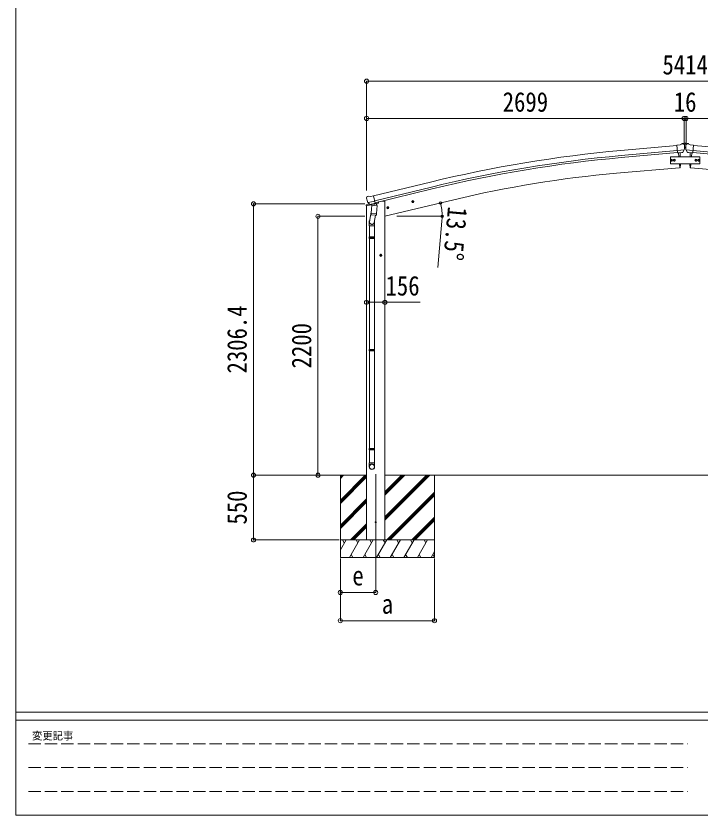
# Model space of a CAD drawing. Units: millimetres at full size. Extents: x -9783 to 33754, y -10064 to 6752.
# Drawn here: x -9783 to -3971, y -6828 to -38 of the extents above; entities that cross this region are included whole.
import ezdxf
from ezdxf.enums import TextEntityAlignment as Align

# ---------------------------------------------------------------- set-up
doc = ezdxf.new("R2010")
doc.units = ezdxf.units.MM
doc.header["$LTSCALE"] = 35
doc.header["$PDMODE"] = 32
doc.header["$PDSIZE"] = 35
doc.linetypes.add('DASHED3', pattern=[4, 3, -1])
for name, color, linetype, lineweight in [('0-0_0', 7, 'Continuous', 9), ('0-1_本体', 4, 'Continuous', 9), ('0-2_部品', 7, 'Continuous', 9), ('0-7_合掌部品', 3, 'Continuous', 9), ('0-8_PARTS2', 2, 'Continuous', 9), ('0-A_寸法', 6, 'Continuous', 9), ('F-0_240', 7, 'Continuous', 9)]:
    doc.layers.add(name, color=color, linetype=linetype, lineweight=lineweight)
doc.styles.add('ＭＳ ゴシック', font='')
doc.styles.get('ＭＳ ゴシック').set_extended_font_data('MS Gothic')

msp = doc.modelspace()

# ---------------------------------------------------------------- linework, layer by layer
at = {"layer": '0-0_0'}
for p, q in [((-7400.69, -3940.49), (-6804.36, -3940.49)), ((-7026.61, -3940.49), (-7026.61, -4640.49)), ((-7026.61, -4151.72), (-6815.38, -3940.49)), ((-7026.61, -3967.88), (-6999.23, -3940.49)), ((-7026.61, -3953.73), (-7013.37, -3940.49)), ((-7026.61, -4165.86), (-6804.36, -3943.62)), ((-7026.61, -4180.01), (-6804.36, -3957.76)), ((-6648.86, -4322.76), (-6266.59, -3940.49)), ((-6648.86, -4294.47), (-6294.88, -3940.49)), ((-6648.86, -4308.61), (-6280.74, -3940.49)), ((-6648.86, -4110.63), (-6478.73, -3940.49)), ((-6648.86, -4096.48), (-6492.87, -3940.49)), ((-6648.86, -4082.34), (-6507.01, -3940.49)), ((-6648.86, -3940.49), (-1545.61, -3940.49)), ((-6226.61, -3940.49), (-6226.61, -4640.49)), ((-7026.61, -4363.85), (-6804.36, -4141.61)), ((-6632.75, -4490.49), (-6226.61, -4084.36)), ((-6618.61, -4490.49), (-6226.61, -4098.5)), ((-6604.46, -4490.49), (-6226.61, -4112.64)), ((-7026.61, -4378), (-6804.36, -4155.75)), ((-7026.61, -4392.14), (-6804.36, -4169.89)), ((-6420.62, -4490.49), (-6226.61, -4296.49)), ((-6406.47, -4490.49), (-6226.61, -4310.63)), ((-6392.33, -4490.49), (-6226.61, -4324.77)), ((-6941.12, -4490.49), (-6804.36, -4353.74)), ((-6926.97, -4490.49), (-6804.36, -4367.88)), ((-6912.83, -4490.49), (-6804.36, -4382.02)), ((-6226.61, -4490.49), (-7026.61, -4490.49)), ((-7026.61, -4574.33), (-6978.21, -4490.49)), ((-6993.21, -4516.48), (-7008.21, -4490.49)), ((-6949.34, -4640.49), (-6862.74, -4490.49)), ((-6877.74, -4516.48), (-6892.74, -4490.49)), ((-6833.87, -4640.49), (-6747.27, -4490.49)), ((-6762.27, -4516.48), (-6777.27, -4490.49)), ((-6718.4, -4640.49), (-6631.8, -4490.49)), ((-6646.8, -4516.48), (-6661.8, -4490.49)), ((-6602.93, -4640.49), (-6516.33, -4490.49)), ((-6531.33, -4516.48), (-6546.33, -4490.49)), ((-6487.46, -4640.49), (-6400.86, -4490.49)), ((-6430.86, -4490.49), (-6415.86, -4516.48)), ((-6371.99, -4640.49), (-6285.39, -4490.49)), ((-6300.39, -4516.48), (-6315.39, -4490.49)), ((-6934.34, -4614.52), (-6919.34, -4640.49)), ((-6818.87, -4614.51), (-6803.87, -4640.49)), ((-6703.4, -4614.51), (-6688.4, -4640.49)), ((-6587.93, -4614.52), (-6572.93, -4640.49)), ((-6472.46, -4614.52), (-6457.46, -4640.49)), ((-6356.99, -4614.52), (-6341.99, -4640.49)), ((-6256.52, -4640.49), (-6226.61, -4588.68)), ((-6241.52, -4614.52), (-6226.52, -4640.49)), ((-7026.61, -4640.49), (-6226.61, -4640.49))]:
    msp.add_line(p, q, dxfattribs=at)
at = {"layer": '0-1_本体'}
for p, q in [((-4167.37, -1138.09), (-4644.88, -1181.29)), ((-4027.1, -1138.09), (-3549.59, -1181.29)), ((-4163.61, -1181.09), (-4640.99, -1224.28)), ((-4162.14, -1197.86), (-4639.48, -1241.05)), ((-4032.33, -1197.86), (-3554.99, -1241.05)), ((-4030.86, -1181.09), (-3553.48, -1224.28)), ((-4681.69, -1374.92), (-4143.74, -1327.85)), ((-3512.78, -1374.92), (-4050.73, -1327.85)), ((-6744.21, -1566.91), (-6261.33, -1449.42)), ((-6734.13, -1608.87), (-6251.12, -1491.4)), ((-6730.2, -1625.25), (-6247.14, -1507.76)), ((-6648.73, -1740.49), (-6063.06, -1599.89)), ((-6648.73, -1610.49), (-6648.73, -4490.49)), ((-6804.23, -1650.2), (-6804.23, -4490.49)), ((-6673.23, -2069.99), (-6693.23, -2069.99)), ((-6683.23, -2062.49), (-6689.73, -2066.24)), ((-6689.73, -2066.24), (-6689.73, -2073.75)), ((-6689.73, -2073.75), (-6683.23, -2077.5)), ((-6683.23, -2079.99), (-6683.23, -2059.99)), ((-6676.73, -2066.24), (-6683.23, -2062.49))]:
    msp.add_line(p, q, dxfattribs=at)
at = {"layer": '0-1_本体', "color": 6}
msp.add_line((-6648.48, -2470.68), (-6804.48, -2470.68), dxfattribs=at)
at = {"layer": '0-1_本体'}
for points in [[(-6648.73, -1610.49), (-6668.73, -1610.49), (-6702.24, -1618.54)], [(-6683.23, -2077.5), (-6676.73, -2073.75), (-6676.73, -2066.24)]]:
    msp.add_lwpolyline(points, dxfattribs=at)
for radius in [8.5, 7.7, 6.5]:
    msp.add_circle((-6683.23, -2069.99), radius, dxfattribs=at)
for centre, radius, start, end in [((-3648.76, -12191.3), 11054.98, 95.16866, 103.66973), ((-3648.76, -12191.3), 11011.82, 95.16974, 103.66973), ((-3648.76, -12191.3), 10994.98, 95.16974, 103.66973), ((-3858.7, -10781.7), 9442.71, 95.00001, 103.5)]:
    msp.add_arc(centre, radius, start, end, dxfattribs=at)
at = {"layer": '0-2_部品'}
for p, q in [((-6805.79, -1584.04), (-6805.52, -1585.19)), ((-6801.57, -1575.47), (-6805.43, -1581.76)), ((-6798.48, -1573.22), (-6785.3, -1570.05)), ((-6791.74, -1624.35), (-6734.23, -1610.54)), ((-6774.89, -1639.26), (-6791.26, -1624.77)), ((-6770.74, -1572.73), (-6784, -1570.03)), ((-6770.74, -1572.73), (-6744.81, -1566.5)), ((-6730.02, -1628.07), (-6729.08, -1628.14)), ((-6729.08, -1628.14), (-6715.77, -1643.45)), ((-6725.09, -1632.73), (-6706.2, -1628.2)), ((-6702.37, -1620.02), (-6702.37, -1623.33)), ((-6420.13, -1618.24), (-6400.68, -1613.57)), ((-6415.57, -1610.46), (-6417.7, -1617.66)), ((-6408.27, -1608.71), (-6415.57, -1610.46)), ((-6408.07, -1625.63), (-6412.74, -1606.18)), ((-6403.1, -1614.15), (-6408.27, -1608.71)), ((-6405.23, -1621.35), (-6403.1, -1614.15)), ((-6806.92, -1652.38), (-6764.22, -1642.12)), ((-6806.92, -1645.49), (-6806.92, -1652.38)), ((-6778.41, -1636.28), (-6804.62, -1642.57)), ((-6763.29, -1688.78), (-6779.21, -1784.95)), ((-6772.18, -1639.83), (-6764.66, -1638.02)), ((-6771.34, -1639.72), (-6769.81, -1639.35)), ((-6769.81, -1639.35), (-6733.11, -1630.54)), ((-6767.97, -1639.58), (-6768.03, -1640.32)), ((-6767.27, -1641.36), (-6741.46, -1647.8)), ((-6760.35, -1646.71), (-6765.03, -1713.55)), ((-6714.66, -1649.91), (-6760.35, -1646.71)), ((-6758.58, -1643.53), (-6758.81, -1646.82)), ((-6739.06, -1632.37), (-6740.08, -1646.97)), ((-6733.11, -1630.54), (-6731.58, -1630.18)), ((-6719.34, -1716.74), (-6714.66, -1649.91)), ((-6715.77, -1643.45), (-6716.21, -1649.8)), ((-6634.05, -1669.6), (-6614.6, -1664.93)), ((-6629.49, -1661.82), (-6631.62, -1669.01)), ((-6622.19, -1660.07), (-6629.49, -1661.82)), ((-6621.99, -1676.99), (-6626.66, -1657.54)), ((-6617.02, -1665.51), (-6622.19, -1660.07)), ((-6619.16, -1672.71), (-6617.02, -1665.51)), ((-6765.88, -1726.01), (-6765.01, -1713.55)), ((-6765.49, -1727.37), (-6765.49, -1727.37)), ((-6719.34, -1716.74), (-6765.03, -1713.55)), ((-6764.04, -1728.15), (-6722.34, -1731.07)), ((-6727.77, -1730.69), (-6738.5, -1794.27)), ((-6719.35, -1716.74), (-6720.24, -1729.44)), ((-6781.36, -1822.11), (-6781.36, -1787.76)), ((-6735.36, -1822.11), (-6781.36, -1822.11)), ((-6779.36, -1822.11), (-6779.36, -1916.11)), ((-6737.36, -1822.11), (-6737.36, -1916.11)), ((-6735.36, -1787.46), (-6735.36, -1822.11)), ((-6781.36, -1918.11), (-6780.36, -1916.11)), ((-6735.36, -1918.11), (-6781.36, -1918.11)), ((-6735.36, -1926.11), (-6781.36, -1926.11)), ((-6736.36, -1916.11), (-6780.36, -1916.11)), ((-6736.36, -1928.11), (-6780.36, -1928.11)), ((-6779.36, -1928.11), (-6779.36, -2872.3)), ((-6737.36, -1928.11), (-6737.36, -2872.3)), ((-6735.36, -1918.11), (-6736.36, -1916.11)), ((-6735.36, -1926.11), (-6736.36, -1928.11)), ((-6735.36, -1918.11), (-6735.36, -1926.11)), ((-6672.86, -2072.18), (-6692.86, -2072.18)), ((-6682.86, -2064.67), (-6689.36, -2068.42)), ((-6689.36, -2068.42), (-6689.36, -2075.93)), ((-6689.36, -2075.93), (-6682.86, -2079.68)), ((-6682.86, -2082.18), (-6682.86, -2062.18)), ((-6676.36, -2068.42), (-6682.86, -2064.67)), ((-6781.36, -2874.3), (-6780.36, -2872.3)), ((-6735.36, -2874.3), (-6781.36, -2874.3)), ((-6735.36, -2882.3), (-6781.36, -2882.3)), ((-6736.36, -2872.3), (-6780.36, -2872.3)), ((-6736.36, -2884.3), (-6780.36, -2884.3)), ((-6779.36, -2884.3), (-6779.36, -3712.49)), ((-6737.36, -2884.3), (-6737.36, -3712.49)), ((-6735.36, -2874.3), (-6736.36, -2872.3)), ((-6735.36, -2882.3), (-6736.36, -2884.3)), ((-6735.36, -2874.3), (-6735.36, -2882.3)), ((-6781.36, -3714.49), (-6780.36, -3712.49)), ((-6735.36, -3714.49), (-6781.36, -3714.49)), ((-6735.36, -3722.49), (-6781.36, -3722.49)), ((-6736.36, -3712.49), (-6780.36, -3712.49)), ((-6736.36, -3724.49), (-6780.36, -3724.49)), ((-6779.36, -3724.49), (-6779.36, -3834.49)), ((-6737.36, -3724.49), (-6737.36, -3834.49)), ((-6735.36, -3714.49), (-6736.36, -3712.49)), ((-6735.36, -3722.49), (-6736.36, -3724.49)), ((-6735.36, -3714.49), (-6735.36, -3722.49)), ((-6781.36, -3868.63), (-6781.36, -3834.49)), ((-6735.36, -3834.49), (-6781.36, -3834.49)), ((-6735.36, -3868.63), (-6735.36, -3834.49))]:
    msp.add_line(p, q, dxfattribs=at)
for points in [[(-6792.01, -1623.77), (-6791.42, -1624.62), (-6791.26, -1624.77)], [(-6739.38, -1631.95), (-6729.65, -1629.62), (-6744.81, -1566.5)], [(-6417.7, -1617.66), (-6412.53, -1623.1), (-6405.23, -1621.35)], [(-6739.38, -1631.95), (-6739.61, -1632.1), (-6764.38, -1638.05), (-6764.66, -1638.02)], [(-6631.62, -1669.01), (-6626.45, -1674.46), (-6619.16, -1672.71)], [(-6781.36, -1918.11), (-6781.36, -1926.11), (-6780.36, -1928.11)], [(-6682.86, -2079.68), (-6676.36, -2075.93), (-6676.36, -2068.42)], [(-6781.36, -2874.3), (-6781.36, -2882.3), (-6780.36, -2884.3)], [(-6781.36, -3714.49), (-6781.36, -3722.49), (-6780.36, -3724.49)]]:
    msp.add_lwpolyline(points, dxfattribs=at)
for centre, radius in [((-6410.4, -1615.9), 8.5), ((-6410.4, -1615.9), 7.7), ((-6410.4, -1615.9), 6.5), ((-6624.32, -1667.26), 8.5), ((-6624.32, -1667.26), 7.7), ((-6624.32, -1667.26), 6.5), ((-6682.86, -2072.18), 8.5), ((-6682.86, -2072.18), 7.7), ((-6682.86, -2072.18), 6.5)]:
    msp.add_circle(centre, radius, dxfattribs=at)
at = {"layer": '0-2_部品', "color": 4}
msp.add_circle((-6726.48, -4340.49), 4.5, dxfattribs=at)
at = {"layer": '0-2_部品'}
for centre, radius, start, end in [((-6608.71, -1537.94), 202.4, 193.5, 205.09125), ((-6797.31, -1578.08), 5, 103.5, 148.5), ((-6784.6, -1572.97), 3, 78.5, 103.5), ((-6707.37, -1623.33), 5, 283.5, 0), ((-6803.92, -1645.49), 3, 103.5, 180), ((-6771.46, -1639.24), 0.5, 248.23754, 283.5), ((-6768.47, -1639.55), 0.5, 356, 103.5), ((-6767.03, -1640.39), 1, 176, 256), ((-6741.1, -1646.83), 1.03, 250.03897, 351.96569), ((-6738.46, -1632.45), 0.604, 100.59842, 172.20595), ((-6731.7, -1629.69), 0.5, 283.5, 318.76246), ((-6763.94, -1726.19), 1.95, 175.04017, 217.47766), ((-6763.9, -1726.16), 2, 217.40962, 266), ((-6722.2, -1729.07), 2, 266, 349.46843), ((-6751.36, -1787.76), 30, 177.45142, 180)]:
    msp.add_arc(centre, radius, start, end, dxfattribs=at)
for centre, major_axis, ratio, start_param, end_param in [((-6802.87, -1583.33), (-1.57, -2.57), 0.99628, 4.712389, 5.4996506), ((-6772.9, -1637), (-0.73, -2.92), 0.997631, 5.8041905, 6.6006116), ((-6772.84, -1636.78), (2.63, 3.16), 0.650902, 4.0958226, 4.1686332), ((-6772.87, -1636.9), (-0.73, -2.92), 0.997631, 0.3902369, 0.4789948), ((-6758.36, -1787.46), (23, 0), 0.996195, 2.5560258, 6.5663028), ((-6758.36, -1787.46), (21, 0), 0.996195, 2.9349147, 5.9512394), ((-6758.36, -3866.89), (-23, 0), 0.996195, 3.1415927, 6.2831853), ((-6758.36, -3868.63), (-23, 0), 0.996195, 3.1415927, 6.2831853), ((-6758.36, -3868.63), (0, -23.43), 0.981806, 4.712389, 7.8539816)]:
    msp.add_ellipse(centre, major_axis=major_axis, ratio=ratio, start_param=start_param, end_param=end_param, dxfattribs=at)
msp.add_ellipse((-6758.36, -3868.63), major_axis=(21, 0), ratio=0.996195, dxfattribs=at)
at = {"layer": '0-7_合掌部品'}
for p, q in [((-4140.57, -1133.64), (-4167.13, -1135.97)), ((-4161.48, -1200.63), (-4167.13, -1135.97)), ((-4140.57, -1133.64), (-4128.85, -1126.88)), ((-4113.94, -1125.29), (-4127.61, -1126.49)), ((-4101, -1118.32), (-4125.14, -1120.43)), ((-4104.81, -1131.05), (-4110.29, -1126.44)), ((-4103.75, -1133.09), (-4103.63, -1134.43)), ((-4101, -1118.32), (-4093, -1118.32)), ((-4095.74, -1123.04), (-4094.9, -1123.04)), ((-4093, -1118.32), (-4068.86, -1120.43)), ((-4090.25, -1133.09), (-4090.37, -1134.43)), ((-4089.19, -1131.05), (-4083.7, -1126.44)), ((-4080.05, -1125.29), (-4066.39, -1126.49)), ((-4065.5, -1126.25), (-4068.86, -1120.43)), ((-4065.5, -1126.45), (-4065.5, -1126.25)), ((-4053.43, -1133.64), (-4065.15, -1126.88)), ((-4053.43, -1133.64), (-4026.86, -1135.97)), ((-4032.52, -1200.63), (-4026.86, -1135.97)), ((-4104.27, -1175.93), (-4163.19, -1181.09)), ((-4151.51, -1199.76), (-4161.48, -1200.63)), ((-4154.5, -1200.02), (-4151.5, -1234.36)), ((-4154.5, -1200.02), (-4151.5, -1234.36)), ((-4117.91, -1196.82), (-4125.61, -1197.49)), ((-4115.52, -1195.42), (-4104.59, -1176.48)), ((-4103.02, -1159.82), (-4090.98, -1159.82)), ((-4095.74, -1155.74), (-4094.9, -1155.74)), ((-4089.73, -1175.93), (-4030.81, -1181.09)), ((-4078.48, -1195.42), (-4089.41, -1176.48)), ((-4076.09, -1196.82), (-4068.38, -1197.49)), ((-4039.49, -1200.02), (-4042.5, -1234.36)), ((-4039.49, -1200.02), (-4042.5, -1234.36)), ((-4042.48, -1199.76), (-4032.52, -1200.63)), ((-4146.25, -1294.36), (-4143.34, -1327.62)), ((-4146.25, -1294.36), (-4143.34, -1327.62)), ((-4143.34, -1327.62), (-4141.28, -1327.37)), ((-4050.66, -1327.62), (-4052.72, -1327.37)), ((-4047.75, -1294.36), (-4050.66, -1327.62)), ((-4047.75, -1294.36), (-4050.66, -1327.62))]:
    msp.add_line(p, q, dxfattribs=at)
for points in [[(-4128.5, -1126.45), (-4128.5, -1126.25), (-4125.14, -1120.43)], [(-4098.26, -1122.2), (-4099.1, -1122.2), (-4099.1, -1123.04), (-4098.26, -1123.04)], [(-4096.58, -1121.36), (-4096.58, -1120.52), (-4097.42, -1120.52), (-4097.42, -1121.36)], [(-4097.42, -1123.88), (-4097.42, -1124.72), (-4096.58, -1124.72), (-4096.58, -1123.88)], [(-4096.58, -1154.06), (-4096.58, -1153.22), (-4097.42, -1153.22), (-4097.42, -1154.06)], [(-4094.9, -1123.04), (-4094.9, -1122.2), (-4095.74, -1122.2)], [(-4151.51, -1199.76), (-4151.24, -1199.83), (-4125.87, -1197.61), (-4125.61, -1197.49)], [(-4104.2, -1175.3), (-4104.48, -1176.29), (-4104.59, -1176.48)], [(-4098.26, -1154.9), (-4099.1, -1154.9), (-4099.1, -1155.74), (-4098.26, -1155.74)], [(-4097.42, -1156.58), (-4097.42, -1157.42), (-4096.58, -1157.42), (-4096.58, -1156.58)], [(-4094.9, -1155.74), (-4094.9, -1154.9), (-4095.74, -1154.9)], [(-4089.8, -1175.3), (-4089.51, -1176.29), (-4089.41, -1176.48)], [(-4042.48, -1199.76), (-4042.75, -1199.83), (-4068.13, -1197.61), (-4068.38, -1197.49)]]:
    msp.add_lwpolyline(points, dxfattribs=at)
for points in [[(-3972.03, -1294.36), (-3972.03, -1234.36), (-4222.03, -1234.36), (-4222.03, -1294.36)], [(-4220.03, -1264.37), (-4216.28, -1257.87), (-4208.77, -1257.87), (-4205.02, -1264.37), (-4208.77, -1270.87), (-4216.28, -1270.87)], [(-4196.53, -1264.37), (-4192.78, -1257.87), (-4185.27, -1257.87), (-4181.52, -1264.37), (-4185.27, -1270.87), (-4192.78, -1270.87)], [(-3997.52, -1264.36), (-4001.27, -1257.86), (-4008.78, -1257.86), (-4012.53, -1264.36), (-4008.78, -1270.86), (-4001.27, -1270.86)], [(-3974.02, -1264.36), (-3977.77, -1257.86), (-3985.28, -1257.86), (-3989.03, -1264.36), (-3985.28, -1270.86), (-3977.77, -1270.86)]]:
    msp.add_lwpolyline(points, close=True, dxfattribs=at)
for centre, radius in [((-4097, -1122.62), 3.5), ((-4097, -1155.32), 3.5), ((-4212.53, -1264.37), 8.5), ((-4212.53, -1264.37), 7.7), ((-4212.53, -1264.37), 6.5), ((-4189.03, -1264.37), 8.5), ((-4189.03, -1264.37), 7.7), ((-4189.03, -1264.37), 6.5), ((-4005.03, -1264.36), 8.5), ((-4005.03, -1264.36), 7.7), ((-4005.03, -1264.36), 6.5), ((-3981.53, -1264.36), 8.5), ((-3981.53, -1264.36), 7.7), ((-3981.53, -1264.36), 6.5)]:
    msp.add_circle(centre, radius, dxfattribs=at)
for centre, radius, start, end in [((-4127.35, -1129.48), 3, 95, 120), ((-4113.51, -1130.27), 5, 50.00648, 94.99352), ((-4305.26, -1152.07), 202.4, 353.4085, 5), ((-4098.26, -1121.36), 0.84, 270, 0), ((-4098.26, -1123.88), 0.84, 0, 90), ((-4098.26, -1154.06), 0.84, 270, 0), ((-4095.74, -1121.36), 0.84, 180, 270), ((-4095.74, -1123.88), 0.84, 90, 180), ((-4095.74, -1154.06), 0.84, 180, 270), ((-3888.74, -1152.07), 202.4, 175, 186.5915), ((-4080.49, -1130.27), 5, 85.00648, 129.99352), ((-4066.65, -1129.48), 3, 60, 85), ((-5037.1, -1271.81), 900, 2.38465, 4.64986), ((-4098.26, -1156.58), 0.84, 0, 90), ((-4095.74, -1156.58), 0.84, 90, 180), ((-3156.89, -1271.81), 900, 175.35014, 177.61535), ((-4141.65, -1324.39), 3, 277, 356.63919), ((-5037.1, -1271.81), 900, 356.63919, 358.5641), ((-3156.89, -1271.81), 900, 181.4359, 183.36081), ((-4052.35, -1324.39), 3, 183.36081, 263)]:
    msp.add_arc(centre, radius, start, end, dxfattribs=at)
for centre, major_axis, ratio, start_param, end_param in [((-4099.42, -1129.04), (-15.35, 3.44), 0.101033, 5.9751426, 5.9753737), ((-4106.74, -1133.34), (2.71, -1.31), 0.997474, 0.5366567, 1.3225652), ((-4087.26, -1133.34), (-2.71, -1.31), 0.997474, 4.9606201, 5.7465286), ((-4094.58, -1129.04), (15.35, 3.44), 0.101033, 0.3078116, 0.3080427), ((-4118.18, -1193.82), (1.62, -2.54), 0.997631, 5.8041905, 5.8929484), ((-4118.25, -1193.72), (-3.5, 2.17), 0.650902, 2.1145521, 2.1873627), ((-4118.12, -1193.91), (1.62, -2.54), 0.997631, 5.965759, 6.7621801), ((-4075.88, -1193.91), (-1.62, -2.54), 0.997631, 5.8041905, 6.6006116), ((-4075.75, -1193.72), (3.5, 2.17), 0.650902, 4.0958226, 4.1686332), ((-4075.82, -1193.82), (-1.62, -2.54), 0.997631, 0.3902369, 0.4789948)]:
    msp.add_ellipse(centre, major_axis=major_axis, ratio=ratio, start_param=start_param, end_param=end_param, dxfattribs=at)
at = {"layer": '0-8_PARTS2'}
msp.add_line((-6726.48, -3931.29), (-6726.48, -4690.49), dxfattribs=at)
at = {"layer": '0-A_寸法'}
for p, q in [((-6804.23, -592.14), (-6804.23, -908.76)), ((-6804.23, -592.14), (-1390.24, -592.14)), ((-6804.23, -908.76), (-6804.23, -1520.98)), ((-6804.23, -908.76), (-4105.23, -908.76)), ((-4105.23, -908.76), (-4089.23, -908.76)), ((-4105.23, -908.76), (-4105.23, -1115.5)), ((-4105.23, -908.76), (-4105.23, -1115.5)), ((-4089.23, -908.76), (-4089.23, -1115.5)), ((-4089.23, -908.76), (-4089.23, -1115.5)), ((-4089.23, -908.76), (-1390.24, -908.76)), ((-7765.06, -3940.49), (-7765.06, -1634.09)), ((-7765.06, -1634.09), (-6819.97, -1634.09)), ((-7217.09, -3940.49), (-7217.09, -1740.49)), ((-7217.09, -1740.49), (-6819.97, -1740.49)), ((-6547.98, -1740.49), (-6161.13, -1740.49)), ((-6163.98, -1782.95), (-6198.34, -2175.45)), ((-6648.48, -2470.68), (-6348.48, -2470.68)), ((-7765.06, -3940.49), (-7036.94, -3940.49)), ((-7765.06, -4490.49), (-7765.06, -3940.49)), ((-7765.06, -4490.49), (-7036.94, -4490.49)), ((-7026.73, -5176.86), (-7026.73, -4647.91)), ((-7026.73, -4936.88), (-7026.73, -4647.91)), ((-6726.48, -4936.88), (-6726.48, -4647.91)), ((-6226.73, -5176.86), (-6226.73, -4647.91)), ((-6726.48, -4936.88), (-7026.73, -4936.88)), ((-7026.73, -5176.86), (-6226.73, -5176.86))]:
    msp.add_line(p, q, dxfattribs=at)
for centre in [(-6175.58, -1626.84), (-6162.13, -1740.49)]:
    msp.add_circle(centre, 10.62, dxfattribs=at)
for start, end in [(0, 13.5), (354.99678, 0)]:
    msp.add_arc((-6648.98, -1740.49), 486.86, start, end, dxfattribs=at)
for p in [(-6804.23, -592.14), (-6804.23, -908.76), (-4105.23, -908.76), (-4089.23, -908.76), (-7765.06, -1634.09), (-7217.09, -1740.49), (-6804.48, -2470.68), (-6648.48, -2470.68), (-7765.06, -3940.49), (-7217.09, -3940.49), (-7765.06, -4490.49), (-7026.73, -4936.88), (-6726.48, -4936.88), (-7026.73, -5176.86), (-6226.73, -5176.86)]:
    msp.add_point(p, dxfattribs=at)
at = {"layer": 'F-0_240', "color": 5}
for p, q in [((-9783.03, 6751.9), (-9783.03, -6828.1)), ((-9783.03, -5953.1), (9396.97, -5953.1)), ((-9783.03, -6023.1), (6285.75, -6023.1)), ((-9783.03, -6828.1), (9396.97, -6828.1))]:
    msp.add_line(p, q, dxfattribs=at)
at = {"layer": 'F-0_240', "color": 4, "linetype": 'DASHED3'}
for p, q in [((-9678.03, -6224.35), (-4074.25, -6224.35)), ((-9678.03, -6425.6), (-4074.25, -6425.6)), ((-9678.03, -6626.85), (-4074.25, -6626.85))]:
    msp.add_line(p, q, dxfattribs=at)

# ---------------------------------------------------------------- texts
at = {"layer": '0-A_寸法', "color": 7, "style": 'ＭＳ ゴシック', "width": 0.85}
for s, p in [('5414', (-4289.73, -585.14)), ('2699', (-5647.23, -901.76)), ('16', (-4193.48, -901.76)), ('156', (-6642.86, -2463.68)), ('e', (-6924.86, -4927.38)), ('a', (-6674.86, -5167.36))]:
    msp.add_text(s, height=166.8, dxfattribs=at).set_placement(p, align=Align.BOTTOM_LEFT)
for s, rotation, p in [('13.5°', 264.997, (-6161.53, -1648.91)), ('2306.4', 90, (-7772.06, -3076.04)), ('2200', 90, (-7224.09, -3032.99)), ('550', 90, (-7772.06, -4359.87))]:
    msp.add_text(s, height=166.8, rotation=rotation, dxfattribs=at).set_placement(p, align=Align.BOTTOM_LEFT)
at = {"layer": 'F-0_240', "style": 'ＭＳ ゴシック'}
msp.add_text('変更記事', height=64.15, dxfattribs=at).set_placement((-9646.27, -6206.85), align=Align.BOTTOM_LEFT)

doc.saveas('drawing.dxf')
